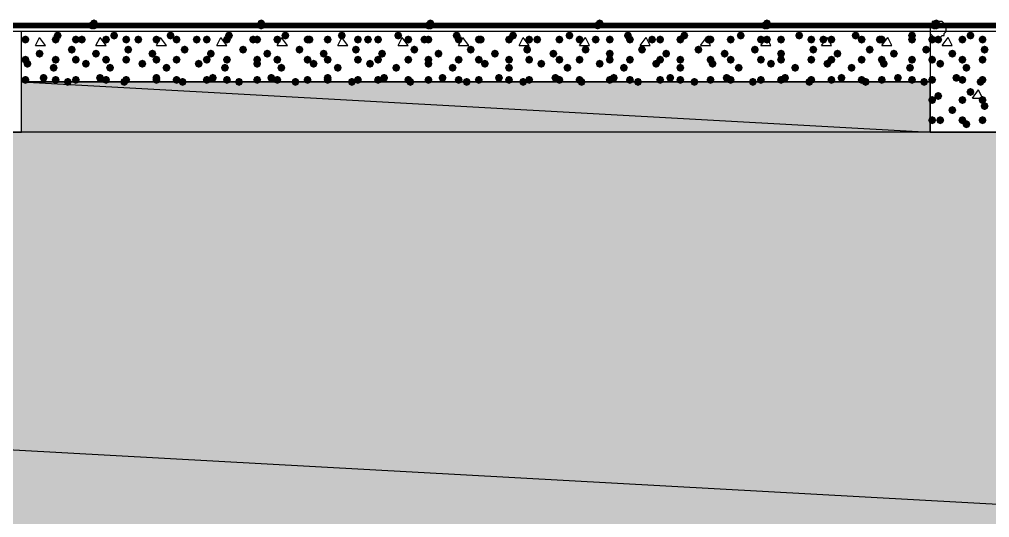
# Model space of a CAD drawing. Header units: millimetres. Extents: x 0 to 420, y 0 to 297.
# Drawn here: x 154.6 to 174.98, y 215.98 to 226.44 of the extents above; entities that cross this region are included whole.
import ezdxf

# ---------------------------------------------------------------- set-up
doc = ezdxf.new("R2010")
doc.units = ezdxf.units.MM
doc.layers.get('0').update_dxf_attribs({"linetype": 'CONTINUOUS'})

msp = doc.modelspace()

# ---------------------------------------------------------------- hatches: boundary and pattern name
at = {"true_color": 0x000007}
h = msp.add_hatch(color=0, dxfattribs=at)
h.paths.add_polyline_path([(32.342667, 226.271667), (32.342667, 226.314)], flags=0)
h.paths.add_polyline_path([(32.342667, 226.271667), (32.342667, 226.314), (380.788333, 226.271667)], flags=0)
h.paths.add_polyline_path([(32.342667, 226.314), (380.788333, 226.271667), (380.788333, 226.314)], flags=0)
at = {"true_color": 0x0000fe}
for points in [[(156.21, 226.314), (156.185129, 226.254204), (156.125333, 226.229333), (156.065538, 226.254204), (156.040667, 226.314), (156.065537, 226.373796), (156.125333, 226.398667), (156.185129, 226.373796)], [(156.21, 226.314), (156.185129, 226.254204), (156.125333, 226.229333), (156.065538, 226.254204), (156.040667, 226.314), (156.065537, 226.373796), (156.125333, 226.398667), (156.185129, 226.373796)], [(156.252333, 226.356333), (156.227463, 226.296537), (156.167667, 226.271667), (156.107871, 226.296537), (156.083, 226.356333), (156.107871, 226.416129), (156.167667, 226.441), (156.227462, 226.416129)], [(156.252333, 226.314), (156.227463, 226.254204), (156.167667, 226.229333), (156.107871, 226.254204), (156.083, 226.314), (156.107871, 226.373796), (156.167667, 226.398667), (156.227462, 226.373796)], [(159.766, 226.356333), (159.741129, 226.296537), (159.681333, 226.271667), (159.621538, 226.296537), (159.596667, 226.356333), (159.621537, 226.416129), (159.681333, 226.441), (159.741129, 226.416129)], [(159.766, 226.314), (159.741129, 226.254204), (159.681333, 226.229333), (159.621538, 226.254204), (159.596667, 226.314), (159.621537, 226.373796), (159.681333, 226.398667), (159.741129, 226.373796)], [(159.766, 226.314), (159.741129, 226.254204), (159.681333, 226.229333), (159.621538, 226.254204), (159.596667, 226.314), (159.621537, 226.373796), (159.681333, 226.398667), (159.741129, 226.373796)], [(159.766, 226.314), (159.741129, 226.254204), (159.681333, 226.229333), (159.621538, 226.254204), (159.596667, 226.314), (159.621537, 226.373796), (159.681333, 226.398667), (159.741129, 226.373796)], [(163.279667, 226.314), (163.254796, 226.254204), (163.195, 226.229333), (163.135204, 226.254204), (163.110333, 226.314), (163.135204, 226.373796), (163.195, 226.398667), (163.254796, 226.373796)], [(163.322, 226.356333), (163.297129, 226.296537), (163.237333, 226.271667), (163.177538, 226.296537), (163.152667, 226.356333), (163.177537, 226.416129), (163.237333, 226.441), (163.297129, 226.416129)], [(163.322, 226.314), (163.297129, 226.254204), (163.237333, 226.229333), (163.177538, 226.254204), (163.152667, 226.314), (163.177537, 226.373796), (163.237333, 226.398667), (163.297129, 226.373796)], [(163.322, 226.314), (163.297129, 226.254204), (163.237333, 226.229333), (163.177538, 226.254204), (163.152667, 226.314), (163.177537, 226.373796), (163.237333, 226.398667), (163.297129, 226.373796)], [(166.835667, 226.314), (166.810796, 226.254204), (166.751, 226.229333), (166.691204, 226.254204), (166.666333, 226.314), (166.691204, 226.373796), (166.751, 226.398667), (166.810796, 226.373796)], [(166.835667, 226.314), (166.810796, 226.254204), (166.751, 226.229333), (166.691204, 226.254204), (166.666333, 226.314), (166.691204, 226.373796), (166.751, 226.398667), (166.810796, 226.373796)], [(166.835667, 226.314), (166.810796, 226.254204), (166.751, 226.229333), (166.691204, 226.254204), (166.666333, 226.314), (166.691204, 226.373796), (166.751, 226.398667), (166.810796, 226.373796)], [(166.878, 226.356333), (166.853129, 226.296537), (166.793333, 226.271667), (166.733538, 226.296537), (166.708667, 226.356333), (166.733537, 226.416129), (166.793333, 226.441), (166.853129, 226.416129)], [(170.349333, 226.314), (170.324462, 226.254204), (170.264667, 226.229333), (170.204871, 226.254204), (170.18, 226.314), (170.204871, 226.373796), (170.264667, 226.398667), (170.324462, 226.373796)], [(170.391667, 226.356333), (170.366796, 226.296537), (170.307, 226.271667), (170.247204, 226.296537), (170.222333, 226.356333), (170.247204, 226.416129), (170.307, 226.441), (170.366796, 226.416129)], [(170.391667, 226.314), (170.366796, 226.254204), (170.307, 226.229333), (170.247204, 226.254204), (170.222333, 226.314), (170.247204, 226.373796), (170.307, 226.398667), (170.366796, 226.373796)], [(170.391667, 226.314), (170.366796, 226.254204), (170.307, 226.229333), (170.247204, 226.254204), (170.222333, 226.314), (170.247204, 226.373796), (170.307, 226.398667), (170.366796, 226.373796)], [(173.905333, 226.314), (173.880462, 226.254204), (173.820667, 226.229333), (173.760871, 226.254204), (173.736, 226.314), (173.760871, 226.373796), (173.820667, 226.398667), (173.880462, 226.373796)], [(173.905333, 226.314), (173.880462, 226.254204), (173.820667, 226.229333), (173.760871, 226.254204), (173.736, 226.314), (173.760871, 226.373796), (173.820667, 226.398667), (173.880462, 226.373796)], [(173.947667, 226.356333), (173.922796, 226.296537), (173.863, 226.271667), (173.803204, 226.296537), (173.778333, 226.356333), (173.803204, 226.416129), (173.863, 226.441), (173.922796, 226.416129)], [(173.947667, 226.314), (173.922796, 226.254204), (173.863, 226.229333), (173.803204, 226.254204), (173.778333, 226.314), (173.803204, 226.373796), (173.863, 226.398667), (173.922796, 226.373796)]]:
    msp.add_hatch(color=0, dxfattribs=at).paths.add_polyline_path(points, flags=0)
at = {"true_color": 0x000008}
for points in [[(154.813, 226.017667), (154.788129, 225.957871), (154.728333, 225.933), (154.668538, 225.957871), (154.643667, 226.017667), (154.668537, 226.077462), (154.728333, 226.102333), (154.788129, 226.077463)], [(154.813, 226.017667), (154.788129, 225.957871), (154.728333, 225.933), (154.668538, 225.957871), (154.643667, 226.017667), (154.668537, 226.077462), (154.728333, 226.102333), (154.788129, 226.077463)], [(155.448, 226.017667), (155.423129, 225.957871), (155.363333, 225.933), (155.303538, 225.957871), (155.278667, 226.017667), (155.303537, 226.077462), (155.363333, 226.102333), (155.423129, 226.077463)], [(155.490333, 226.102333), (155.465463, 226.042537), (155.405667, 226.017667), (155.345871, 226.042537), (155.321, 226.102333), (155.345871, 226.162129), (155.405667, 226.187), (155.465462, 226.162129)], [(155.871333, 226.017667), (155.846462, 225.957871), (155.786667, 225.933), (155.726871, 225.957871), (155.702, 226.017667), (155.726871, 226.077462), (155.786667, 226.102333), (155.846462, 226.077463)], [(155.998333, 226.017667), (155.973462, 225.957871), (155.913667, 225.933), (155.853871, 225.957871), (155.829, 226.017667), (155.853871, 226.077462), (155.913667, 226.102333), (155.973462, 226.077463)], [(156.506333, 226.017667), (156.481462, 225.957871), (156.421667, 225.933), (156.361871, 225.957871), (156.337, 226.017667), (156.361871, 226.077462), (156.421667, 226.102333), (156.481462, 226.077463)], [(156.675667, 226.102333), (156.650796, 226.042537), (156.591, 226.017667), (156.531204, 226.042537), (156.506333, 226.102333), (156.531204, 226.162129), (156.591, 226.187), (156.650796, 226.162129)], [(156.929667, 226.017667), (156.904796, 225.957871), (156.845, 225.933), (156.785204, 225.957871), (156.760333, 226.017667), (156.785204, 226.077462), (156.845, 226.102333), (156.904796, 226.077463)], [(157.183667, 226.017667), (157.158796, 225.957871), (157.099, 225.933), (157.039204, 225.957871), (157.014333, 226.017667), (157.039204, 226.077462), (157.099, 226.102333), (157.158796, 226.077463)], [(157.564667, 226.017667), (157.539796, 225.957871), (157.48, 225.933), (157.420204, 225.957871), (157.395333, 226.017667), (157.420204, 226.077462), (157.48, 226.102333), (157.539796, 226.077463)], [(157.861, 226.102333), (157.836129, 226.042537), (157.776333, 226.017667), (157.716538, 226.042537), (157.691667, 226.102333), (157.716537, 226.162129), (157.776333, 226.187), (157.836129, 226.162129)], [(157.988, 226.017667), (157.963129, 225.957871), (157.903333, 225.933), (157.843538, 225.957871), (157.818667, 226.017667), (157.843537, 226.077462), (157.903333, 226.102333), (157.963129, 226.077463)], [(158.411333, 226.017667), (158.386462, 225.957871), (158.326667, 225.933), (158.266871, 225.957871), (158.242, 226.017667), (158.266871, 226.077462), (158.326667, 226.102333), (158.386462, 226.077463)], [(158.623, 226.017667), (158.598129, 225.957871), (158.538333, 225.933), (158.478538, 225.957871), (158.453667, 226.017667), (158.478537, 226.077462), (158.538333, 226.102333), (158.598129, 226.077463)], [(159.046333, 226.017667), (159.021462, 225.957871), (158.961667, 225.933), (158.901871, 225.957871), (158.877, 226.017667), (158.901871, 226.077462), (158.961667, 226.102333), (159.021462, 226.077463)], [(159.088667, 226.102333), (159.063796, 226.042537), (159.004, 226.017667), (158.944204, 226.042537), (158.919333, 226.102333), (158.944204, 226.162129), (159.004, 226.187), (159.063796, 226.162129)], [(159.596667, 226.017667), (159.571796, 225.957871), (159.512, 225.933), (159.452204, 225.957871), (159.427333, 226.017667), (159.452204, 226.077462), (159.512, 226.102333), (159.571796, 226.077463)], [(159.681333, 226.017667), (159.656462, 225.957871), (159.596667, 225.933), (159.536871, 225.957871), (159.512, 226.017667), (159.536871, 226.077462), (159.596667, 226.102333), (159.656462, 226.077463)], [(160.104667, 226.017667), (160.079796, 225.957871), (160.02, 225.933), (159.960204, 225.957871), (159.935333, 226.017667), (159.960204, 226.077462), (160.02, 226.102333), (160.079796, 226.077463)], [(160.274, 226.102333), (160.249129, 226.042537), (160.189333, 226.017667), (160.129538, 226.042537), (160.104667, 226.102333), (160.129537, 226.162129), (160.189333, 226.187), (160.249129, 226.162129)], [(160.739667, 226.017667), (160.714796, 225.957871), (160.655, 225.933), (160.595204, 225.957871), (160.570333, 226.017667), (160.595204, 226.077462), (160.655, 226.102333), (160.714796, 226.077463)], [(160.782, 226.017667), (160.757129, 225.957871), (160.697333, 225.933), (160.637538, 225.957871), (160.612667, 226.017667), (160.637537, 226.077462), (160.697333, 226.102333), (160.757129, 226.077463)], [(161.163, 226.017667), (161.138129, 225.957871), (161.078333, 225.933), (161.018538, 225.957871), (160.993667, 226.017667), (161.018537, 226.077462), (161.078333, 226.102333), (161.138129, 226.077463)], [(161.459333, 226.102333), (161.434463, 226.042537), (161.374667, 226.017667), (161.314871, 226.042537), (161.29, 226.102333), (161.314871, 226.162129), (161.374667, 226.187), (161.434462, 226.162129)], [(161.798, 226.017667), (161.773129, 225.957871), (161.713333, 225.933), (161.653538, 225.957871), (161.628667, 226.017667), (161.653537, 226.077462), (161.713333, 226.102333), (161.773129, 226.077463)], [(162.009667, 226.017667), (161.984796, 225.957871), (161.925, 225.933), (161.865204, 225.957871), (161.840333, 226.017667), (161.865204, 226.077462), (161.925, 226.102333), (161.984796, 226.077463)], [(162.221333, 226.017667), (162.196463, 225.957871), (162.136667, 225.933), (162.076871, 225.957871), (162.052, 226.017667), (162.076871, 226.077462), (162.136667, 226.102333), (162.196462, 226.077463)], [(162.644667, 226.102333), (162.619796, 226.042537), (162.56, 226.017667), (162.500204, 226.042537), (162.475333, 226.102333), (162.500204, 226.162129), (162.56, 226.187), (162.619796, 226.162129)], [(162.856333, 226.017667), (162.831462, 225.957871), (162.771667, 225.933), (162.711871, 225.957871), (162.687, 226.017667), (162.711871, 226.077462), (162.771667, 226.102333), (162.831462, 226.077463)], [(163.195, 226.017667), (163.170129, 225.957871), (163.110333, 225.933), (163.050538, 225.957871), (163.025667, 226.017667), (163.050537, 226.077462), (163.110333, 226.102333), (163.170129, 226.077463)], [(163.279667, 226.017667), (163.254796, 225.957871), (163.195, 225.933), (163.135204, 225.957871), (163.110333, 226.017667), (163.135204, 226.077462), (163.195, 226.102333), (163.254796, 226.077463)], [(163.872333, 226.102333), (163.847463, 226.042537), (163.787667, 226.017667), (163.727871, 226.042537), (163.703, 226.102333), (163.727871, 226.162129), (163.787667, 226.187), (163.847462, 226.162129)], [(163.914667, 226.017667), (163.889796, 225.957871), (163.83, 225.933), (163.770204, 225.957871), (163.745333, 226.017667), (163.770204, 226.077462), (163.83, 226.102333), (163.889796, 226.077463)], [(164.338, 226.017667), (164.313129, 225.957871), (164.253333, 225.933), (164.193537, 225.957871), (164.168667, 226.017667), (164.193537, 226.077462), (164.253333, 226.102333), (164.313129, 226.077463)], [(164.380333, 226.017667), (164.355462, 225.957871), (164.295667, 225.933), (164.235871, 225.957871), (164.211, 226.017667), (164.235871, 226.077462), (164.295667, 226.102333), (164.355462, 226.077463)], [(164.973, 226.017667), (164.948129, 225.957871), (164.888333, 225.933), (164.828537, 225.957871), (164.803667, 226.017667), (164.828537, 226.077462), (164.888333, 226.102333), (164.948129, 226.077463)], [(165.057667, 226.102333), (165.032796, 226.042537), (164.973, 226.017667), (164.913204, 226.042537), (164.888333, 226.102333), (164.913204, 226.162129), (164.973, 226.187), (165.032796, 226.162129)], [(165.396333, 226.017667), (165.371462, 225.957871), (165.311667, 225.933), (165.251871, 225.957871), (165.227, 226.017667), (165.251871, 226.077462), (165.311667, 226.102333), (165.371462, 226.077463)], [(165.565667, 226.017667), (165.540796, 225.957871), (165.481, 225.933), (165.421204, 225.957871), (165.396333, 226.017667), (165.421204, 226.077462), (165.481, 226.102333), (165.540796, 226.077463)], [(166.031333, 226.017667), (166.006463, 225.957871), (165.946667, 225.933), (165.886871, 225.957871), (165.862, 226.017667), (165.886871, 226.077462), (165.946667, 226.102333), (166.006462, 226.077463)], [(166.243, 226.102333), (166.218129, 226.042537), (166.158333, 226.017667), (166.098538, 226.042537), (166.073667, 226.102333), (166.098537, 226.162129), (166.158333, 226.187), (166.218129, 226.162129)], [(166.454667, 226.017667), (166.429796, 225.957871), (166.37, 225.933), (166.310204, 225.957871), (166.285333, 226.017667), (166.310204, 226.077462), (166.37, 226.102333), (166.429796, 226.077463)], [(166.793333, 226.017667), (166.768463, 225.957871), (166.708667, 225.933), (166.648871, 225.957871), (166.624, 226.017667), (166.648871, 226.077462), (166.708667, 226.102333), (166.768462, 226.077463)], [(167.089667, 226.017667), (167.064796, 225.957871), (167.005, 225.933), (166.945204, 225.957871), (166.920333, 226.017667), (166.945204, 226.077462), (167.005, 226.102333), (167.064796, 226.077463)], [(167.470667, 226.102333), (167.445796, 226.042537), (167.386, 226.017667), (167.326204, 226.042537), (167.301333, 226.102333), (167.326204, 226.162129), (167.386, 226.187), (167.445796, 226.162129)], [(167.513, 226.017667), (167.488129, 225.957871), (167.428333, 225.933), (167.368538, 225.957871), (167.343667, 226.017667), (167.368537, 226.077462), (167.428333, 226.102333), (167.488129, 226.077463)], [(167.978667, 226.017667), (167.953796, 225.957871), (167.894, 225.933), (167.834204, 225.957871), (167.809333, 226.017667), (167.834204, 226.077462), (167.894, 226.102333), (167.953796, 226.077463)], [(168.148, 226.017667), (168.123129, 225.957871), (168.063333, 225.933), (168.003537, 225.957871), (167.978667, 226.017667), (168.003537, 226.077462), (168.063333, 226.102333), (168.123129, 226.077463)], [(168.571333, 226.017667), (168.546462, 225.957871), (168.486667, 225.933), (168.426871, 225.957871), (168.402, 226.017667), (168.426871, 226.077462), (168.486667, 226.102333), (168.546462, 226.077463)], [(168.656, 226.102333), (168.631129, 226.042537), (168.571333, 226.017667), (168.511538, 226.042537), (168.486667, 226.102333), (168.511537, 226.162129), (168.571333, 226.187), (168.631129, 226.162129)], [(169.164, 226.017667), (169.139129, 225.957871), (169.079333, 225.933), (169.019538, 225.957871), (168.994667, 226.017667), (169.019537, 226.077462), (169.079333, 226.102333), (169.139129, 226.077463)], [(169.206333, 226.017667), (169.181462, 225.957871), (169.121667, 225.933), (169.061871, 225.957871), (169.037, 226.017667), (169.061871, 226.077462), (169.121667, 226.102333), (169.181462, 226.077463)], [(169.629667, 226.017667), (169.604796, 225.957871), (169.545, 225.933), (169.485204, 225.957871), (169.460333, 226.017667), (169.485204, 226.077462), (169.545, 226.102333), (169.604796, 226.077463)], [(169.841333, 226.102333), (169.816463, 226.042537), (169.756667, 226.017667), (169.696871, 226.042537), (169.672, 226.102333), (169.696871, 226.162129), (169.756667, 226.187), (169.816462, 226.162129)], [(170.264667, 226.017667), (170.239796, 225.957871), (170.18, 225.933), (170.120204, 225.957871), (170.095333, 226.017667), (170.120204, 226.077462), (170.18, 226.102333), (170.239796, 226.077463)], [(170.391667, 226.017667), (170.366796, 225.957871), (170.307, 225.933), (170.247204, 225.957871), (170.222333, 226.017667), (170.247204, 226.077462), (170.307, 226.102333), (170.366796, 226.077463)], [(170.688, 226.017667), (170.663129, 225.957871), (170.603333, 225.933), (170.543538, 225.957871), (170.518667, 226.017667), (170.543537, 226.077462), (170.603333, 226.102333), (170.663129, 226.077463)], [(171.069, 226.102333), (171.044129, 226.042537), (170.984333, 226.017667), (170.924538, 226.042537), (170.899667, 226.102333), (170.924537, 226.162129), (170.984333, 226.187), (171.044129, 226.162129)], [(171.323, 226.017667), (171.298129, 225.957871), (171.238333, 225.933), (171.178538, 225.957871), (171.153667, 226.017667), (171.178537, 226.077462), (171.238333, 226.102333), (171.298129, 226.077463)], [(171.577, 226.017667), (171.552129, 225.957871), (171.492333, 225.933), (171.432538, 225.957871), (171.407667, 226.017667), (171.432537, 226.077462), (171.492333, 226.102333), (171.552129, 226.077463)], [(171.746333, 226.017667), (171.721462, 225.957871), (171.661667, 225.933), (171.601871, 225.957871), (171.577, 226.017667), (171.601871, 226.077462), (171.661667, 226.102333), (171.721462, 226.077463)], [(172.254333, 226.102333), (172.229463, 226.042537), (172.169667, 226.017667), (172.109871, 226.042537), (172.085, 226.102333), (172.109871, 226.162129), (172.169667, 226.187), (172.229462, 226.162129)], [(172.381333, 226.017667), (172.356462, 225.957871), (172.296667, 225.933), (172.236871, 225.957871), (172.212, 226.017667), (172.236871, 226.077462), (172.296667, 226.102333), (172.356462, 226.077463)], [(172.762333, 226.017667), (172.737462, 225.957871), (172.677667, 225.933), (172.617871, 225.957871), (172.593, 226.017667), (172.617871, 226.077462), (172.677667, 226.102333), (172.737462, 226.077463)], [(172.804667, 226.017667), (172.779796, 225.957871), (172.72, 225.933), (172.660204, 225.957871), (172.635333, 226.017667), (172.660204, 226.077462), (172.72, 226.102333), (172.779796, 226.077463)], [(173.439667, 226.102333), (173.414796, 226.042537), (173.355, 226.017667), (173.295204, 226.042537), (173.270333, 226.102333), (173.295204, 226.162129), (173.355, 226.187), (173.414796, 226.162129)], [(173.439667, 226.017667), (173.414796, 225.957871), (173.355, 225.933), (173.295204, 225.957871), (173.270333, 226.017667), (173.295204, 226.077462), (173.355, 226.102333), (173.414796, 226.077463)], [(155.786667, 225.806), (155.761796, 225.746204), (155.702, 225.721333), (155.642204, 225.746204), (155.617333, 225.806), (155.642204, 225.865796), (155.702, 225.890667), (155.761796, 225.865796)], [(156.972, 225.806), (156.947129, 225.746204), (156.887333, 225.721333), (156.827538, 225.746204), (156.802667, 225.806), (156.827537, 225.865796), (156.887333, 225.890667), (156.947129, 225.865796)], [(158.157333, 225.806), (158.132462, 225.746204), (158.072667, 225.721333), (158.012871, 225.746204), (157.988, 225.806), (158.012871, 225.865796), (158.072667, 225.890667), (158.132462, 225.865796)], [(159.385, 225.806), (159.360129, 225.746204), (159.300333, 225.721333), (159.240538, 225.746204), (159.215667, 225.806), (159.240537, 225.865796), (159.300333, 225.890667), (159.360129, 225.865796)], [(160.570333, 225.806), (160.545462, 225.746204), (160.485667, 225.721333), (160.425871, 225.746204), (160.401, 225.806), (160.425871, 225.865796), (160.485667, 225.890667), (160.545462, 225.865796)], [(161.755667, 225.806), (161.730796, 225.746204), (161.671, 225.721333), (161.611204, 225.746204), (161.586333, 225.806), (161.611204, 225.865796), (161.671, 225.890667), (161.730796, 225.865796)], [(162.983333, 225.806), (162.958463, 225.746204), (162.898667, 225.721333), (162.838871, 225.746204), (162.814, 225.806), (162.838871, 225.865796), (162.898667, 225.890667), (162.958462, 225.865796)], [(164.168667, 225.806), (164.143796, 225.746204), (164.084, 225.721333), (164.024204, 225.746204), (163.999333, 225.806), (164.024204, 225.865796), (164.084, 225.890667), (164.143796, 225.865796)], [(165.354, 225.806), (165.329129, 225.746204), (165.269333, 225.721333), (165.209538, 225.746204), (165.184667, 225.806), (165.209537, 225.865796), (165.269333, 225.890667), (165.329129, 225.865796)], [(166.581667, 225.806), (166.556796, 225.746204), (166.497, 225.721333), (166.437204, 225.746204), (166.412333, 225.806), (166.437204, 225.865796), (166.497, 225.890667), (166.556796, 225.865796)], [(167.767, 225.806), (167.742129, 225.746204), (167.682333, 225.721333), (167.622537, 225.746204), (167.597667, 225.806), (167.622537, 225.865796), (167.682333, 225.890667), (167.742129, 225.865796)], [(168.952333, 225.806), (168.927462, 225.746204), (168.867667, 225.721333), (168.807871, 225.746204), (168.783, 225.806), (168.807871, 225.865796), (168.867667, 225.890667), (168.927462, 225.865796)], [(170.137667, 225.806), (170.112796, 225.746204), (170.053, 225.721333), (169.993204, 225.746204), (169.968333, 225.806), (169.993204, 225.865796), (170.053, 225.890667), (170.112796, 225.865796)], [(171.365333, 225.806), (171.340462, 225.746204), (171.280667, 225.721333), (171.220871, 225.746204), (171.196, 225.806), (171.220871, 225.865796), (171.280667, 225.890667), (171.340462, 225.865796)], [(172.550667, 225.806), (172.525796, 225.746204), (172.466, 225.721333), (172.406204, 225.746204), (172.381333, 225.806), (172.406204, 225.865796), (172.466, 225.890667), (172.525796, 225.865796)], [(173.736, 225.806), (173.711129, 225.746204), (173.651333, 225.721333), (173.591538, 225.746204), (173.566667, 225.806), (173.591537, 225.865796), (173.651333, 225.890667), (173.711129, 225.865796)], [(154.813, 225.594333), (154.788129, 225.534538), (154.728333, 225.509667), (154.668538, 225.534538), (154.643667, 225.594333), (154.668537, 225.654129), (154.728333, 225.679), (154.788129, 225.654129)], [(155.109333, 225.721333), (155.084463, 225.661537), (155.024667, 225.636667), (154.964871, 225.661537), (154.94, 225.721333), (154.964871, 225.781129), (155.024667, 225.806), (155.084462, 225.781129)], [(155.448, 225.594333), (155.423129, 225.534538), (155.363333, 225.509667), (155.303538, 225.534538), (155.278667, 225.594333), (155.303537, 225.654129), (155.363333, 225.679), (155.423129, 225.654129)], [(155.871333, 225.594333), (155.846462, 225.534538), (155.786667, 225.509667), (155.726871, 225.534538), (155.702, 225.594333), (155.726871, 225.654129), (155.786667, 225.679), (155.846462, 225.654129)], [(156.294667, 225.721333), (156.269796, 225.661537), (156.21, 225.636667), (156.150204, 225.661537), (156.125333, 225.721333), (156.150204, 225.781129), (156.21, 225.806), (156.269796, 225.781129)], [(156.506333, 225.594333), (156.481462, 225.534538), (156.421667, 225.509667), (156.361871, 225.534538), (156.337, 225.594333), (156.361871, 225.654129), (156.421667, 225.679), (156.481462, 225.654129)], [(156.929667, 225.594333), (156.904796, 225.534538), (156.845, 225.509667), (156.785204, 225.534538), (156.760333, 225.594333), (156.785204, 225.654129), (156.845, 225.679), (156.904796, 225.654129)], [(157.48, 225.721333), (157.455129, 225.661537), (157.395333, 225.636667), (157.335538, 225.661537), (157.310667, 225.721333), (157.335537, 225.781129), (157.395333, 225.806), (157.455129, 225.781129)], [(157.564667, 225.594333), (157.539796, 225.534538), (157.48, 225.509667), (157.420204, 225.534538), (157.395333, 225.594333), (157.420204, 225.654129), (157.48, 225.679), (157.539796, 225.654129)], [(157.988, 225.594333), (157.963129, 225.534538), (157.903333, 225.509667), (157.843538, 225.534538), (157.818667, 225.594333), (157.843537, 225.654129), (157.903333, 225.679), (157.963129, 225.654129)], [(158.623, 225.594333), (158.598129, 225.534538), (158.538333, 225.509667), (158.478538, 225.534538), (158.453667, 225.594333), (158.478537, 225.654129), (158.538333, 225.679), (158.598129, 225.654129)], [(158.707667, 225.721333), (158.682796, 225.661537), (158.623, 225.636667), (158.563204, 225.661537), (158.538333, 225.721333), (158.563204, 225.781129), (158.623, 225.806), (158.682796, 225.781129)], [(159.046333, 225.594333), (159.021462, 225.534538), (158.961667, 225.509667), (158.901871, 225.534538), (158.877, 225.594333), (158.901871, 225.654129), (158.961667, 225.679), (159.021462, 225.654129)], [(159.681333, 225.594333), (159.656462, 225.534538), (159.596667, 225.509667), (159.536871, 225.534538), (159.512, 225.594333), (159.536871, 225.654129), (159.596667, 225.679), (159.656462, 225.654129)], [(159.893, 225.721333), (159.868129, 225.661537), (159.808333, 225.636667), (159.748538, 225.661537), (159.723667, 225.721333), (159.748537, 225.781129), (159.808333, 225.806), (159.868129, 225.781129)], [(160.104667, 225.594333), (160.079796, 225.534538), (160.02, 225.509667), (159.960204, 225.534538), (159.935333, 225.594333), (159.960204, 225.654129), (160.02, 225.679), (160.079796, 225.654129)], [(160.739667, 225.594333), (160.714796, 225.534538), (160.655, 225.509667), (160.595204, 225.534538), (160.570333, 225.594333), (160.595204, 225.654129), (160.655, 225.679), (160.714796, 225.654129)], [(161.078333, 225.721333), (161.053462, 225.661537), (160.993667, 225.636667), (160.933871, 225.661537), (160.909, 225.721333), (160.933871, 225.781129), (160.993667, 225.806), (161.053462, 225.781129)], [(161.163, 225.594333), (161.138129, 225.534538), (161.078333, 225.509667), (161.018538, 225.534538), (160.993667, 225.594333), (161.018537, 225.654129), (161.078333, 225.679), (161.138129, 225.654129)], [(161.798, 225.594333), (161.773129, 225.534538), (161.713333, 225.509667), (161.653538, 225.534538), (161.628667, 225.594333), (161.653537, 225.654129), (161.713333, 225.679), (161.773129, 225.654129)], [(162.221333, 225.594333), (162.196463, 225.534538), (162.136667, 225.509667), (162.076871, 225.534538), (162.052, 225.594333), (162.076871, 225.654129), (162.136667, 225.679), (162.196462, 225.654129)], [(162.306, 225.721333), (162.281129, 225.661537), (162.221333, 225.636667), (162.161538, 225.661537), (162.136667, 225.721333), (162.161537, 225.781129), (162.221333, 225.806), (162.281129, 225.781129)], [(162.856333, 225.594333), (162.831462, 225.534538), (162.771667, 225.509667), (162.711871, 225.534538), (162.687, 225.594333), (162.711871, 225.654129), (162.771667, 225.679), (162.831462, 225.654129)], [(163.279667, 225.594333), (163.254796, 225.534538), (163.195, 225.509667), (163.135204, 225.534538), (163.110333, 225.594333), (163.135204, 225.654129), (163.195, 225.679), (163.254796, 225.654129)], [(163.491333, 225.721333), (163.466462, 225.661537), (163.406667, 225.636667), (163.346871, 225.661537), (163.322, 225.721333), (163.346871, 225.781129), (163.406667, 225.806), (163.466462, 225.781129)], [(163.914667, 225.594333), (163.889796, 225.534538), (163.83, 225.509667), (163.770204, 225.534538), (163.745333, 225.594333), (163.770204, 225.654129), (163.83, 225.679), (163.889796, 225.654129)], [(164.338, 225.594333), (164.313129, 225.534538), (164.253333, 225.509667), (164.193537, 225.534538), (164.168667, 225.594333), (164.193537, 225.654129), (164.253333, 225.679), (164.313129, 225.654129)], [(164.676667, 225.721333), (164.651796, 225.661537), (164.592, 225.636667), (164.532204, 225.661537), (164.507333, 225.721333), (164.532204, 225.781129), (164.592, 225.806), (164.651796, 225.781129)], [(164.973, 225.594333), (164.948129, 225.534538), (164.888333, 225.509667), (164.828537, 225.534538), (164.803667, 225.594333), (164.828537, 225.654129), (164.888333, 225.679), (164.948129, 225.654129)], [(165.396333, 225.594333), (165.371462, 225.534538), (165.311667, 225.509667), (165.251871, 225.534538), (165.227, 225.594333), (165.251871, 225.654129), (165.311667, 225.679), (165.371462, 225.654129)], [(165.904333, 225.721333), (165.879462, 225.661537), (165.819667, 225.636667), (165.759871, 225.661537), (165.735, 225.721333), (165.759871, 225.781129), (165.819667, 225.806), (165.879462, 225.781129)], [(166.031333, 225.594333), (166.006463, 225.534538), (165.946667, 225.509667), (165.886871, 225.534538), (165.862, 225.594333), (165.886871, 225.654129), (165.946667, 225.679), (166.006462, 225.654129)], [(166.454667, 225.594333), (166.429796, 225.534538), (166.37, 225.509667), (166.310204, 225.534538), (166.285333, 225.594333), (166.310204, 225.654129), (166.37, 225.679), (166.429796, 225.654129)], [(167.089667, 225.721333), (167.064796, 225.661537), (167.005, 225.636667), (166.945204, 225.661537), (166.920333, 225.721333), (166.945204, 225.781129), (167.005, 225.806), (167.064796, 225.781129)], [(167.089667, 225.594333), (167.064796, 225.534538), (167.005, 225.509667), (166.945204, 225.534538), (166.920333, 225.594333), (166.945204, 225.654129), (167.005, 225.679), (167.064796, 225.654129)], [(167.513, 225.594333), (167.488129, 225.534538), (167.428333, 225.509667), (167.368538, 225.534538), (167.343667, 225.594333), (167.368537, 225.654129), (167.428333, 225.679), (167.488129, 225.654129)], [(168.148, 225.594333), (168.123129, 225.534538), (168.063333, 225.509667), (168.003537, 225.534538), (167.978667, 225.594333), (168.003537, 225.654129), (168.063333, 225.679), (168.123129, 225.654129)], [(168.275, 225.721333), (168.250129, 225.661537), (168.190333, 225.636667), (168.130538, 225.661537), (168.105667, 225.721333), (168.130537, 225.781129), (168.190333, 225.806), (168.250129, 225.781129)], [(168.571333, 225.594333), (168.546462, 225.534538), (168.486667, 225.509667), (168.426871, 225.534538), (168.402, 225.594333), (168.426871, 225.654129), (168.486667, 225.679), (168.546462, 225.654129)], [(169.206333, 225.594333), (169.181462, 225.534538), (169.121667, 225.509667), (169.061871, 225.534538), (169.037, 225.594333), (169.061871, 225.654129), (169.121667, 225.679), (169.181462, 225.654129)], [(169.502667, 225.721333), (169.477796, 225.661537), (169.418, 225.636667), (169.358204, 225.661537), (169.333333, 225.721333), (169.358204, 225.781129), (169.418, 225.806), (169.477796, 225.781129)], [(169.629667, 225.594333), (169.604796, 225.534538), (169.545, 225.509667), (169.485204, 225.534538), (169.460333, 225.594333), (169.485204, 225.654129), (169.545, 225.679), (169.604796, 225.654129)], [(170.264667, 225.594333), (170.239796, 225.534538), (170.18, 225.509667), (170.120204, 225.534538), (170.095333, 225.594333), (170.120204, 225.654129), (170.18, 225.679), (170.239796, 225.654129)], [(170.688, 225.721333), (170.663129, 225.661537), (170.603333, 225.636667), (170.543538, 225.661537), (170.518667, 225.721333), (170.543537, 225.781129), (170.603333, 225.806), (170.663129, 225.781129)], [(170.688, 225.594333), (170.663129, 225.534538), (170.603333, 225.509667), (170.543538, 225.534538), (170.518667, 225.594333), (170.543537, 225.654129), (170.603333, 225.679), (170.663129, 225.654129)], [(171.323, 225.594333), (171.298129, 225.534538), (171.238333, 225.509667), (171.178538, 225.534538), (171.153667, 225.594333), (171.178537, 225.654129), (171.238333, 225.679), (171.298129, 225.654129)], [(171.746333, 225.594333), (171.721462, 225.534538), (171.661667, 225.509667), (171.601871, 225.534538), (171.577, 225.594333), (171.601871, 225.654129), (171.661667, 225.679), (171.721462, 225.654129)], [(171.873333, 225.721333), (171.848462, 225.661537), (171.788667, 225.636667), (171.728871, 225.661537), (171.704, 225.721333), (171.728871, 225.781129), (171.788667, 225.806), (171.848462, 225.781129)], [(172.381333, 225.594333), (172.356462, 225.534538), (172.296667, 225.509667), (172.236871, 225.534538), (172.212, 225.594333), (172.236871, 225.654129), (172.296667, 225.679), (172.356462, 225.654129)], [(172.804667, 225.594333), (172.779796, 225.534538), (172.72, 225.509667), (172.660204, 225.534538), (172.635333, 225.594333), (172.660204, 225.654129), (172.72, 225.679), (172.779796, 225.654129)], [(173.058667, 225.721333), (173.033796, 225.661537), (172.974, 225.636667), (172.914204, 225.661537), (172.889333, 225.721333), (172.914204, 225.781129), (172.974, 225.806), (173.033796, 225.781129)], [(173.439667, 225.594333), (173.414796, 225.534538), (173.355, 225.509667), (173.295204, 225.534538), (173.270333, 225.594333), (173.295204, 225.654129), (173.355, 225.679), (173.414796, 225.654129)], [(154.855333, 225.509667), (154.830463, 225.449871), (154.770667, 225.425), (154.710871, 225.449871), (154.686, 225.509667), (154.710871, 225.569462), (154.770667, 225.594333), (154.830462, 225.569463)], [(155.405667, 225.425), (155.380796, 225.365204), (155.321, 225.340333), (155.261204, 225.365204), (155.236333, 225.425), (155.261204, 225.484796), (155.321, 225.509667), (155.380796, 225.484796)], [(156.083, 225.509667), (156.058129, 225.449871), (155.998333, 225.425), (155.938538, 225.449871), (155.913667, 225.509667), (155.938537, 225.569462), (155.998333, 225.594333), (156.058129, 225.569463)], [(156.591, 225.425), (156.566129, 225.365204), (156.506333, 225.340333), (156.446538, 225.365204), (156.421667, 225.425), (156.446537, 225.484796), (156.506333, 225.509667), (156.566129, 225.484796)], [(157.268333, 225.509667), (157.243462, 225.449871), (157.183667, 225.425), (157.123871, 225.449871), (157.099, 225.509667), (157.123871, 225.569462), (157.183667, 225.594333), (157.243462, 225.569463)], [(157.776333, 225.425), (157.751463, 225.365204), (157.691667, 225.340333), (157.631871, 225.365204), (157.607, 225.425), (157.631871, 225.484796), (157.691667, 225.509667), (157.751462, 225.484796)], [(158.453667, 225.509667), (158.428796, 225.449871), (158.369, 225.425), (158.309204, 225.449871), (158.284333, 225.509667), (158.309204, 225.569462), (158.369, 225.594333), (158.428796, 225.569463)], [(159.004, 225.425), (158.979129, 225.365204), (158.919333, 225.340333), (158.859537, 225.365204), (158.834667, 225.425), (158.859537, 225.484796), (158.919333, 225.509667), (158.979129, 225.484796)], [(159.681333, 225.509667), (159.656462, 225.449871), (159.596667, 225.425), (159.536871, 225.449871), (159.512, 225.509667), (159.536871, 225.569462), (159.596667, 225.594333), (159.656462, 225.569463)], [(160.189333, 225.425), (160.164463, 225.365204), (160.104667, 225.340333), (160.044871, 225.365204), (160.02, 225.425), (160.044871, 225.484796), (160.104667, 225.509667), (160.164462, 225.484796)], [(160.866667, 225.509667), (160.841796, 225.449871), (160.782, 225.425), (160.722204, 225.449871), (160.697333, 225.509667), (160.722204, 225.569462), (160.782, 225.594333), (160.841796, 225.569463)], [(161.374667, 225.425), (161.349796, 225.365204), (161.29, 225.340333), (161.230204, 225.365204), (161.205333, 225.425), (161.230204, 225.484796), (161.29, 225.509667), (161.349796, 225.484796)], [(162.052, 225.509667), (162.027129, 225.449871), (161.967333, 225.425), (161.907537, 225.449871), (161.882667, 225.509667), (161.907537, 225.569462), (161.967333, 225.594333), (162.027129, 225.569463)], [(162.602333, 225.425), (162.577463, 225.365204), (162.517667, 225.340333), (162.457871, 225.365204), (162.433, 225.425), (162.457871, 225.484796), (162.517667, 225.509667), (162.577462, 225.484796)], [(163.279667, 225.509667), (163.254796, 225.449871), (163.195, 225.425), (163.135204, 225.449871), (163.110333, 225.509667), (163.135204, 225.569462), (163.195, 225.594333), (163.254796, 225.569463)], [(163.787667, 225.425), (163.762796, 225.365204), (163.703, 225.340333), (163.643204, 225.365204), (163.618333, 225.425), (163.643204, 225.484796), (163.703, 225.509667), (163.762796, 225.484796)], [(164.465, 225.509667), (164.440129, 225.449871), (164.380333, 225.425), (164.320538, 225.449871), (164.295667, 225.509667), (164.320537, 225.569462), (164.380333, 225.594333), (164.440129, 225.569463)], [(164.973, 225.425), (164.948129, 225.365204), (164.888333, 225.340333), (164.828537, 225.365204), (164.803667, 225.425), (164.828537, 225.484796), (164.888333, 225.509667), (164.948129, 225.484796)], [(165.650333, 225.509667), (165.625462, 225.449871), (165.565667, 225.425), (165.505871, 225.449871), (165.481, 225.509667), (165.505871, 225.569462), (165.565667, 225.594333), (165.625462, 225.569463)], [(166.200667, 225.425), (166.175796, 225.365204), (166.116, 225.340333), (166.056204, 225.365204), (166.031333, 225.425), (166.056204, 225.484796), (166.116, 225.509667), (166.175796, 225.484796)], [(166.878, 225.509667), (166.853129, 225.449871), (166.793333, 225.425), (166.733538, 225.449871), (166.708667, 225.509667), (166.733537, 225.569462), (166.793333, 225.594333), (166.853129, 225.569463)], [(167.386, 225.425), (167.361129, 225.365204), (167.301333, 225.340333), (167.241538, 225.365204), (167.216667, 225.425), (167.241537, 225.484796), (167.301333, 225.509667), (167.361129, 225.484796)], [(168.063333, 225.509667), (168.038462, 225.449871), (167.978667, 225.425), (167.918871, 225.449871), (167.894, 225.509667), (167.918871, 225.569462), (167.978667, 225.594333), (168.038462, 225.569463)], [(168.571333, 225.425), (168.546462, 225.365204), (168.486667, 225.340333), (168.426871, 225.365204), (168.402, 225.425), (168.426871, 225.484796), (168.486667, 225.509667), (168.546462, 225.484796)], [(169.248667, 225.509667), (169.223796, 225.449871), (169.164, 225.425), (169.104204, 225.449871), (169.079333, 225.509667), (169.104204, 225.569462), (169.164, 225.594333), (169.223796, 225.569463)], [(169.799, 225.425), (169.774129, 225.365204), (169.714333, 225.340333), (169.654538, 225.365204), (169.629667, 225.425), (169.654537, 225.484796), (169.714333, 225.509667), (169.774129, 225.484796)], [(170.476333, 225.509667), (170.451462, 225.449871), (170.391667, 225.425), (170.331871, 225.449871), (170.307, 225.509667), (170.331871, 225.569462), (170.391667, 225.594333), (170.451462, 225.569463)], [(170.984333, 225.425), (170.959463, 225.365204), (170.899667, 225.340333), (170.839871, 225.365204), (170.815, 225.425), (170.839871, 225.484796), (170.899667, 225.509667), (170.959462, 225.484796)], [(171.661667, 225.509667), (171.636796, 225.449871), (171.577, 225.425), (171.517204, 225.449871), (171.492333, 225.509667), (171.517204, 225.569462), (171.577, 225.594333), (171.636796, 225.569463)], [(172.169667, 225.425), (172.144796, 225.365204), (172.085, 225.340333), (172.025204, 225.365204), (172.000333, 225.425), (172.025204, 225.484796), (172.085, 225.509667), (172.144796, 225.484796)], [(172.847, 225.509667), (172.822129, 225.449871), (172.762333, 225.425), (172.702538, 225.449871), (172.677667, 225.509667), (172.702537, 225.569462), (172.762333, 225.594333), (172.822129, 225.569463)], [(173.397333, 225.425), (173.372462, 225.365204), (173.312667, 225.340333), (173.252871, 225.365204), (173.228, 225.425), (173.252871, 225.484796), (173.312667, 225.509667), (173.372462, 225.484796)], [(154.813, 225.171), (154.788129, 225.111204), (154.728333, 225.086333), (154.668538, 225.111204), (154.643667, 225.171), (154.668537, 225.230796), (154.728333, 225.255667), (154.788129, 225.230796)], [(155.194, 225.213333), (155.169129, 225.153537), (155.109333, 225.128667), (155.049538, 225.153537), (155.024667, 225.213333), (155.049537, 225.273129), (155.109333, 225.298), (155.169129, 225.273129)], [(155.448, 225.171), (155.423129, 225.111204), (155.363333, 225.086333), (155.303538, 225.111204), (155.278667, 225.171), (155.303537, 225.230796), (155.363333, 225.255667), (155.423129, 225.230796)], [(155.871333, 225.171), (155.846462, 225.111204), (155.786667, 225.086333), (155.726871, 225.111204), (155.702, 225.171), (155.726871, 225.230796), (155.786667, 225.255667), (155.846462, 225.230796)], [(156.379333, 225.213333), (156.354463, 225.153537), (156.294667, 225.128667), (156.234871, 225.153537), (156.21, 225.213333), (156.234871, 225.273129), (156.294667, 225.298), (156.354462, 225.273129)], [(156.506333, 225.171), (156.481462, 225.111204), (156.421667, 225.086333), (156.361871, 225.111204), (156.337, 225.171), (156.361871, 225.230796), (156.421667, 225.255667), (156.481462, 225.230796)], [(156.929667, 225.171), (156.904796, 225.111204), (156.845, 225.086333), (156.785204, 225.111204), (156.760333, 225.171), (156.785204, 225.230796), (156.845, 225.255667), (156.904796, 225.230796)], [(157.564667, 225.213333), (157.539796, 225.153537), (157.48, 225.128667), (157.420204, 225.153537), (157.395333, 225.213333), (157.420204, 225.273129), (157.48, 225.298), (157.539796, 225.273129)], [(157.564667, 225.171), (157.539796, 225.111204), (157.48, 225.086333), (157.420204, 225.111204), (157.395333, 225.171), (157.420204, 225.230796), (157.48, 225.255667), (157.539796, 225.230796)], [(157.988, 225.171), (157.963129, 225.111204), (157.903333, 225.086333), (157.843538, 225.111204), (157.818667, 225.171), (157.843537, 225.230796), (157.903333, 225.255667), (157.963129, 225.230796)], [(158.623, 225.171), (158.598129, 225.111204), (158.538333, 225.086333), (158.478538, 225.111204), (158.453667, 225.171), (158.478537, 225.230796), (158.538333, 225.255667), (158.598129, 225.230796)], [(158.75, 225.213333), (158.725129, 225.153537), (158.665333, 225.128667), (158.605538, 225.153537), (158.580667, 225.213333), (158.605537, 225.273129), (158.665333, 225.298), (158.725129, 225.273129)], [(159.046333, 225.171), (159.021462, 225.111204), (158.961667, 225.086333), (158.901871, 225.111204), (158.877, 225.171), (158.901871, 225.230796), (158.961667, 225.255667), (159.021462, 225.230796)], [(159.681333, 225.171), (159.656462, 225.111204), (159.596667, 225.086333), (159.536871, 225.111204), (159.512, 225.171), (159.536871, 225.230796), (159.596667, 225.255667), (159.656462, 225.230796)], [(159.977667, 225.213333), (159.952796, 225.153537), (159.893, 225.128667), (159.833204, 225.153537), (159.808333, 225.213333), (159.833204, 225.273129), (159.893, 225.298), (159.952796, 225.273129)], [(160.104667, 225.171), (160.079796, 225.111204), (160.02, 225.086333), (159.960204, 225.111204), (159.935333, 225.171), (159.960204, 225.230796), (160.02, 225.255667), (160.079796, 225.230796)], [(160.739667, 225.171), (160.714796, 225.111204), (160.655, 225.086333), (160.595204, 225.111204), (160.570333, 225.171), (160.595204, 225.230796), (160.655, 225.255667), (160.714796, 225.230796)], [(161.163, 225.213333), (161.138129, 225.153537), (161.078333, 225.128667), (161.018538, 225.153537), (160.993667, 225.213333), (161.018537, 225.273129), (161.078333, 225.298), (161.138129, 225.273129)], [(161.163, 225.171), (161.138129, 225.111204), (161.078333, 225.086333), (161.018538, 225.111204), (160.993667, 225.171), (161.018537, 225.230796), (161.078333, 225.255667), (161.138129, 225.230796)], [(161.798, 225.171), (161.773129, 225.111204), (161.713333, 225.086333), (161.653538, 225.111204), (161.628667, 225.171), (161.653537, 225.230796), (161.713333, 225.255667), (161.773129, 225.230796)], [(162.221333, 225.171), (162.196463, 225.111204), (162.136667, 225.086333), (162.076871, 225.111204), (162.052, 225.171), (162.076871, 225.230796), (162.136667, 225.255667), (162.196462, 225.230796)], [(162.348333, 225.213333), (162.323463, 225.153537), (162.263667, 225.128667), (162.203871, 225.153537), (162.179, 225.213333), (162.203871, 225.273129), (162.263667, 225.298), (162.323462, 225.273129)], [(162.856333, 225.171), (162.831462, 225.111204), (162.771667, 225.086333), (162.711871, 225.111204), (162.687, 225.171), (162.711871, 225.230796), (162.771667, 225.255667), (162.831462, 225.230796)], [(163.279667, 225.171), (163.254796, 225.111204), (163.195, 225.086333), (163.135204, 225.111204), (163.110333, 225.171), (163.135204, 225.230796), (163.195, 225.255667), (163.254796, 225.230796)], [(163.576, 225.213333), (163.551129, 225.153537), (163.491333, 225.128667), (163.431538, 225.153537), (163.406667, 225.213333), (163.431537, 225.273129), (163.491333, 225.298), (163.551129, 225.273129)], [(163.914667, 225.171), (163.889796, 225.111204), (163.83, 225.086333), (163.770204, 225.111204), (163.745333, 225.171), (163.770204, 225.230796), (163.83, 225.255667), (163.889796, 225.230796)], [(164.338, 225.171), (164.313129, 225.111204), (164.253333, 225.086333), (164.193537, 225.111204), (164.168667, 225.171), (164.193537, 225.230796), (164.253333, 225.255667), (164.313129, 225.230796)], [(164.761333, 225.213333), (164.736462, 225.153537), (164.676667, 225.128667), (164.616871, 225.153537), (164.592, 225.213333), (164.616871, 225.273129), (164.676667, 225.298), (164.736462, 225.273129)], [(164.973, 225.171), (164.948129, 225.111204), (164.888333, 225.086333), (164.828537, 225.111204), (164.803667, 225.171), (164.828537, 225.230796), (164.888333, 225.255667), (164.948129, 225.230796)], [(165.396333, 225.171), (165.371462, 225.111204), (165.311667, 225.086333), (165.251871, 225.111204), (165.227, 225.171), (165.251871, 225.230796), (165.311667, 225.255667), (165.371462, 225.230796)], [(165.946667, 225.213333), (165.921796, 225.153537), (165.862, 225.128667), (165.802204, 225.153537), (165.777333, 225.213333), (165.802204, 225.273129), (165.862, 225.298), (165.921796, 225.273129)], [(166.031333, 225.171), (166.006463, 225.111204), (165.946667, 225.086333), (165.886871, 225.111204), (165.862, 225.171), (165.886871, 225.230796), (165.946667, 225.255667), (166.006462, 225.230796)], [(166.454667, 225.171), (166.429796, 225.111204), (166.37, 225.086333), (166.310204, 225.111204), (166.285333, 225.171), (166.310204, 225.230796), (166.37, 225.255667), (166.429796, 225.230796)], [(167.089667, 225.171), (167.064796, 225.111204), (167.005, 225.086333), (166.945204, 225.111204), (166.920333, 225.171), (166.945204, 225.230796), (167.005, 225.255667), (167.064796, 225.230796)], [(167.174333, 225.213333), (167.149463, 225.153537), (167.089667, 225.128667), (167.029871, 225.153537), (167.005, 225.213333), (167.029871, 225.273129), (167.089667, 225.298), (167.149462, 225.273129)], [(167.513, 225.171), (167.488129, 225.111204), (167.428333, 225.086333), (167.368538, 225.111204), (167.343667, 225.171), (167.368537, 225.230796), (167.428333, 225.255667), (167.488129, 225.230796)], [(168.148, 225.171), (168.123129, 225.111204), (168.063333, 225.086333), (168.003537, 225.111204), (167.978667, 225.171), (168.003537, 225.230796), (168.063333, 225.255667), (168.123129, 225.230796)], [(168.359667, 225.213333), (168.334796, 225.153537), (168.275, 225.128667), (168.215204, 225.153537), (168.190333, 225.213333), (168.215204, 225.273129), (168.275, 225.298), (168.334796, 225.273129)], [(168.571333, 225.171), (168.546462, 225.111204), (168.486667, 225.086333), (168.426871, 225.111204), (168.402, 225.171), (168.426871, 225.230796), (168.486667, 225.255667), (168.546462, 225.230796)], [(169.206333, 225.171), (169.181462, 225.111204), (169.121667, 225.086333), (169.061871, 225.111204), (169.037, 225.171), (169.061871, 225.230796), (169.121667, 225.255667), (169.181462, 225.230796)], [(169.545, 225.213333), (169.520129, 225.153537), (169.460333, 225.128667), (169.400538, 225.153537), (169.375667, 225.213333), (169.400537, 225.273129), (169.460333, 225.298), (169.520129, 225.273129)], [(169.629667, 225.171), (169.604796, 225.111204), (169.545, 225.086333), (169.485204, 225.111204), (169.460333, 225.171), (169.485204, 225.230796), (169.545, 225.255667), (169.604796, 225.230796)], [(170.264667, 225.171), (170.239796, 225.111204), (170.18, 225.086333), (170.120204, 225.111204), (170.095333, 225.171), (170.120204, 225.230796), (170.18, 225.255667), (170.239796, 225.230796)], [(170.688, 225.171), (170.663129, 225.111204), (170.603333, 225.086333), (170.543538, 225.111204), (170.518667, 225.171), (170.543537, 225.230796), (170.603333, 225.255667), (170.663129, 225.230796)], [(170.772667, 225.213333), (170.747796, 225.153537), (170.688, 225.128667), (170.628204, 225.153537), (170.603333, 225.213333), (170.628204, 225.273129), (170.688, 225.298), (170.747796, 225.273129)], [(171.323, 225.171), (171.298129, 225.111204), (171.238333, 225.086333), (171.178538, 225.111204), (171.153667, 225.171), (171.178537, 225.230796), (171.238333, 225.255667), (171.298129, 225.230796)], [(171.746333, 225.171), (171.721462, 225.111204), (171.661667, 225.086333), (171.601871, 225.111204), (171.577, 225.171), (171.601871, 225.230796), (171.661667, 225.255667), (171.721462, 225.230796)], [(171.958, 225.213333), (171.933129, 225.153537), (171.873333, 225.128667), (171.813538, 225.153537), (171.788667, 225.213333), (171.813537, 225.273129), (171.873333, 225.298), (171.933129, 225.273129)], [(172.381333, 225.171), (172.356462, 225.111204), (172.296667, 225.086333), (172.236871, 225.111204), (172.212, 225.171), (172.236871, 225.230796), (172.296667, 225.255667), (172.356462, 225.230796)], [(172.804667, 225.171), (172.779796, 225.111204), (172.72, 225.086333), (172.660204, 225.111204), (172.635333, 225.171), (172.660204, 225.230796), (172.72, 225.255667), (172.779796, 225.230796)], [(173.143333, 225.213333), (173.118462, 225.153537), (173.058667, 225.128667), (172.998871, 225.153537), (172.974, 225.213333), (172.998871, 225.273129), (173.058667, 225.298), (173.118462, 225.273129)], [(173.439667, 225.171), (173.414796, 225.111204), (173.355, 225.086333), (173.295204, 225.111204), (173.270333, 225.171), (173.295204, 225.230796), (173.355, 225.255667), (173.414796, 225.230796)], [(155.702, 225.128667), (155.677129, 225.068871), (155.617333, 225.044), (155.557538, 225.068871), (155.532667, 225.128667), (155.557537, 225.188462), (155.617333, 225.213333), (155.677129, 225.188463)], [(156.887333, 225.128667), (156.862462, 225.068871), (156.802667, 225.044), (156.742871, 225.068871), (156.718, 225.128667), (156.742871, 225.188462), (156.802667, 225.213333), (156.862462, 225.188463)], [(158.115, 225.128667), (158.090129, 225.068871), (158.030333, 225.044), (157.970538, 225.068871), (157.945667, 225.128667), (157.970537, 225.188462), (158.030333, 225.213333), (158.090129, 225.188463)], [(159.300333, 225.128667), (159.275463, 225.068871), (159.215667, 225.044), (159.155871, 225.068871), (159.131, 225.128667), (159.155871, 225.188462), (159.215667, 225.213333), (159.275462, 225.188463)], [(160.485667, 225.128667), (160.460796, 225.068871), (160.401, 225.044), (160.341204, 225.068871), (160.316333, 225.128667), (160.341204, 225.188462), (160.401, 225.213333), (160.460796, 225.188463)], [(161.671, 225.128667), (161.646129, 225.068871), (161.586333, 225.044), (161.526538, 225.068871), (161.501667, 225.128667), (161.526537, 225.188462), (161.586333, 225.213333), (161.646129, 225.188463)], [(162.898667, 225.128667), (162.873796, 225.068871), (162.814, 225.044), (162.754204, 225.068871), (162.729333, 225.128667), (162.754204, 225.188462), (162.814, 225.213333), (162.873796, 225.188463)], [(164.084, 225.128667), (164.059129, 225.068871), (163.999333, 225.044), (163.939538, 225.068871), (163.914667, 225.128667), (163.939537, 225.188462), (163.999333, 225.213333), (164.059129, 225.188463)], [(165.269333, 225.128667), (165.244463, 225.068871), (165.184667, 225.044), (165.124871, 225.068871), (165.1, 225.128667), (165.124871, 225.188462), (165.184667, 225.213333), (165.244462, 225.188463)], [(166.497, 225.128667), (166.472129, 225.068871), (166.412333, 225.044), (166.352537, 225.068871), (166.327667, 225.128667), (166.352537, 225.188462), (166.412333, 225.213333), (166.472129, 225.188463)], [(167.682333, 225.128667), (167.657463, 225.068871), (167.597667, 225.044), (167.537871, 225.068871), (167.513, 225.128667), (167.537871, 225.188462), (167.597667, 225.213333), (167.657462, 225.188463)], [(168.867667, 225.128667), (168.842796, 225.068871), (168.783, 225.044), (168.723204, 225.068871), (168.698333, 225.128667), (168.723204, 225.188462), (168.783, 225.213333), (168.842796, 225.188463)], [(170.095333, 225.128667), (170.070462, 225.068871), (170.010667, 225.044), (169.950871, 225.068871), (169.926, 225.128667), (169.950871, 225.188462), (170.010667, 225.213333), (170.070462, 225.188463)], [(171.280667, 225.128667), (171.255796, 225.068871), (171.196, 225.044), (171.136204, 225.068871), (171.111333, 225.128667), (171.136204, 225.188462), (171.196, 225.213333), (171.255796, 225.188463)], [(172.466, 225.128667), (172.441129, 225.068871), (172.381333, 225.044), (172.321538, 225.068871), (172.296667, 225.128667), (172.321537, 225.188462), (172.381333, 225.213333), (172.441129, 225.188463)], [(173.693667, 225.128667), (173.668796, 225.068871), (173.609, 225.044), (173.549204, 225.068871), (173.524333, 225.128667), (173.549204, 225.188462), (173.609, 225.213333), (173.668796, 225.188463)]]:
    msp.add_hatch(color=0, dxfattribs=at).paths.add_polyline_path(points, flags=0)
at = {"true_color": 0x000007}
for points in [[(173.863, 226.017667), (173.838129, 225.957871), (173.778333, 225.933), (173.718538, 225.957871), (173.693667, 226.017667), (173.718537, 226.077462), (173.778333, 226.102333), (173.838129, 226.077463)], [(173.99, 226.017667), (173.965129, 225.957871), (173.905333, 225.933), (173.845538, 225.957871), (173.820667, 226.017667), (173.845537, 226.077462), (173.905333, 226.102333), (173.965129, 226.077463)], [(174.498, 226.017667), (174.473129, 225.957871), (174.413333, 225.933), (174.353538, 225.957871), (174.328667, 226.017667), (174.353537, 226.077462), (174.413333, 226.102333), (174.473129, 226.077463)], [(174.667333, 226.102333), (174.642462, 226.042537), (174.582667, 226.017667), (174.522871, 226.042537), (174.498, 226.102333), (174.522871, 226.162129), (174.582667, 226.187), (174.642462, 226.162129)], [(174.921333, 226.017667), (174.896462, 225.957871), (174.836667, 225.933), (174.776871, 225.957871), (174.752, 226.017667), (174.776871, 226.077462), (174.836667, 226.102333), (174.896462, 226.077463)], [(174.963667, 225.806), (174.938796, 225.746204), (174.879, 225.721333), (174.819204, 225.746204), (174.794333, 225.806), (174.819204, 225.865796), (174.879, 225.890667), (174.938796, 225.865796)], [(173.863, 225.594333), (173.838129, 225.534538), (173.778333, 225.509667), (173.718538, 225.534538), (173.693667, 225.594333), (173.718537, 225.654129), (173.778333, 225.679), (173.838129, 225.654129)], [(174.286333, 225.721333), (174.261462, 225.661537), (174.201667, 225.636667), (174.141871, 225.661537), (174.117, 225.721333), (174.141871, 225.781129), (174.201667, 225.806), (174.261462, 225.781129)], [(174.498, 225.594333), (174.473129, 225.534538), (174.413333, 225.509667), (174.353538, 225.534538), (174.328667, 225.594333), (174.353537, 225.654129), (174.413333, 225.679), (174.473129, 225.654129)], [(174.921333, 225.594333), (174.896462, 225.534538), (174.836667, 225.509667), (174.776871, 225.534538), (174.752, 225.594333), (174.776871, 225.654129), (174.836667, 225.679), (174.896462, 225.654129)], [(174.032333, 225.509667), (174.007462, 225.449871), (173.947667, 225.425), (173.887871, 225.449871), (173.863, 225.509667), (173.887871, 225.569462), (173.947667, 225.594333), (174.007462, 225.569463)], [(174.582667, 225.425), (174.557796, 225.365204), (174.498, 225.340333), (174.438204, 225.365204), (174.413333, 225.425), (174.438204, 225.484796), (174.498, 225.509667), (174.557796, 225.484796)], [(173.863, 225.171), (173.838129, 225.111204), (173.778333, 225.086333), (173.718538, 225.111204), (173.693667, 225.171), (173.718537, 225.230796), (173.778333, 225.255667), (173.838129, 225.230796)], [(174.371, 225.213333), (174.346129, 225.153537), (174.286333, 225.128667), (174.226538, 225.153537), (174.201667, 225.213333), (174.226537, 225.273129), (174.286333, 225.298), (174.346129, 225.273129)], [(174.498, 225.171), (174.473129, 225.111204), (174.413333, 225.086333), (174.353538, 225.111204), (174.328667, 225.171), (174.353537, 225.230796), (174.413333, 225.255667), (174.473129, 225.230796)], [(174.921333, 225.171), (174.896462, 225.111204), (174.836667, 225.086333), (174.776871, 225.111204), (174.752, 225.171), (174.776871, 225.230796), (174.836667, 225.255667), (174.896462, 225.230796)], [(174.879, 225.128667), (174.854129, 225.068871), (174.794333, 225.044), (174.734537, 225.068871), (174.709667, 225.128667), (174.734537, 225.188462), (174.794333, 225.213333), (174.854129, 225.188463)], [(173.863, 224.747667), (173.838129, 224.687871), (173.778333, 224.663), (173.718538, 224.687871), (173.693667, 224.747667), (173.718537, 224.807462), (173.778333, 224.832333), (173.838129, 224.807463)], [(173.99, 224.832333), (173.965129, 224.772537), (173.905333, 224.747667), (173.845538, 224.772537), (173.820667, 224.832333), (173.845537, 224.892129), (173.905333, 224.917), (173.965129, 224.892129)], [(174.498, 224.747667), (174.473129, 224.687871), (174.413333, 224.663), (174.353538, 224.687871), (174.328667, 224.747667), (174.353537, 224.807462), (174.413333, 224.832333), (174.473129, 224.807463)], [(174.667333, 224.917), (174.642462, 224.857204), (174.582667, 224.832333), (174.522871, 224.857204), (174.498, 224.917), (174.522871, 224.976796), (174.582667, 225.001667), (174.642462, 224.976796)], [(174.921333, 224.747667), (174.896462, 224.687871), (174.836667, 224.663), (174.776871, 224.687871), (174.752, 224.747667), (174.776871, 224.807462), (174.836667, 224.832333), (174.896462, 224.807463)], [(174.963667, 224.620667), (174.938796, 224.560871), (174.879, 224.536), (174.819204, 224.560871), (174.794333, 224.620667), (174.819204, 224.680462), (174.879, 224.705333), (174.938796, 224.680463)], [(174.286333, 224.536), (174.261462, 224.476204), (174.201667, 224.451333), (174.141871, 224.476204), (174.117, 224.536), (174.141871, 224.595796), (174.201667, 224.620667), (174.261462, 224.595796)], [(173.863, 224.324333), (173.838129, 224.264537), (173.778333, 224.239667), (173.718538, 224.264537), (173.693667, 224.324333), (173.718537, 224.384129), (173.778333, 224.409), (173.838129, 224.384129)], [(174.032333, 224.324333), (174.007462, 224.264537), (173.947667, 224.239667), (173.887871, 224.264537), (173.863, 224.324333), (173.887871, 224.384129), (173.947667, 224.409), (174.007462, 224.384129)], [(174.498, 224.324333), (174.473129, 224.264537), (174.413333, 224.239667), (174.353538, 224.264537), (174.328667, 224.324333), (174.353537, 224.384129), (174.413333, 224.409), (174.473129, 224.384129)], [(174.582667, 224.239667), (174.557796, 224.179871), (174.498, 224.155), (174.438204, 224.179871), (174.413333, 224.239667), (174.438204, 224.299462), (174.498, 224.324333), (174.557796, 224.299463)], [(174.921333, 224.324333), (174.896462, 224.264537), (174.836667, 224.239667), (174.776871, 224.264537), (174.752, 224.324333), (174.776871, 224.384129), (174.836667, 224.409), (174.896462, 224.384129)]]:
    msp.add_hatch(color=0, dxfattribs=at).paths.add_polyline_path(points, flags=0)
at = {"true_color": 0x000008}
h = msp.add_hatch(color=0, dxfattribs=at)
h.paths.add_polyline_path([(173.736, 225.128667), (154.643667, 225.128667), (173.736, 224.070333)], flags=0)
h.paths.add_polyline_path([(154.643667, 225.128667), (173.736, 224.070333), (154.643667, 224.070333)], flags=0)
h = msp.add_hatch(color=0, dxfattribs=at)
h.paths.add_polyline_path([(379.603, 224.070333), (33.528, 224.070333), (379.603, 204.978)], flags=0)
h.paths.add_polyline_path([(33.528, 224.070333), (379.603, 204.978), (33.528, 204.978)], flags=0)

# ---------------------------------------------------------------- linework, layer by layer
at = {"color": 0, "true_color": 0x000007}
for points in [[(32.300333, 226.356333), (380.788333, 226.356333), (32.300333, 226.314), (380.788333, 226.314)], [(380.788333, 226.356333), (32.300333, 226.356333), (32.300333, 226.314)], [(380.788333, 226.314), (32.342667, 226.314), (32.300333, 226.314)], [(32.342667, 226.314), (380.788333, 226.314)], [(32.342667, 226.271667), (380.788333, 226.271667)], [(173.736, 226.187), (154.643667, 226.187)], [(173.99, 225.890667), (174.117, 226.06)], [(174.201667, 225.890667), (174.117, 226.06)], [(173.99, 225.890667), (174.201667, 225.890667)], [(154.643667, 225.128667), (173.736, 225.128667)], [(174.625, 224.79), (174.752, 224.959333)], [(174.836667, 224.79), (174.752, 224.959333)], [(174.625, 224.79), (174.836667, 224.79)]]:
    msp.add_lwpolyline(points, dxfattribs=at)
for points in [[(32.342667, 226.314), (380.788333, 226.314)], [(32.342667, 226.271667), (32.342667, 226.314), (380.788333, 226.271667)], [(32.342667, 226.314), (380.788333, 226.271667), (380.788333, 226.314)], [(173.736, 226.229333), (173.736, 226.187), (173.736, 226.144667), (173.778333, 226.102333), (173.820667, 226.06), (173.863, 226.06), (173.905333, 226.06), (173.947667, 226.06), (173.99, 226.102333), (174.032333, 226.102333), (174.032333, 226.144667), (174.074667, 226.187), (174.074667, 226.229333), (174.074667, 226.271667), (174.032333, 226.314), (174.032333, 226.356333), (173.99, 226.398667), (173.947667, 226.398667), (173.905333, 226.398667), (173.863, 226.398667), (173.820667, 226.398667), (173.778333, 226.398667), (173.778333, 226.356333), (173.736, 226.356333), (173.736, 226.314), (173.736, 226.271667)], [(152.527, 226.187), (152.527, 224.070333), (154.643667, 224.070333), (154.643667, 226.187)], [(173.736, 226.187), (173.736, 224.070333), (175.852667, 224.070333), (175.852667, 226.187)]]:
    msp.add_lwpolyline(points, close=True, dxfattribs=at)
at = {"color": 0, "true_color": 0x000008}
for points in [[(154.94, 225.890667), (155.024667, 226.06)], [(155.151667, 225.890667), (155.024667, 226.06)], [(156.21, 225.890667), (156.294667, 226.06)], [(156.421667, 225.890667), (156.294667, 226.06)], [(157.48, 225.890667), (157.564667, 226.06)], [(157.691667, 225.890667), (157.564667, 226.06)], [(158.75, 225.890667), (158.834667, 226.06)], [(158.961667, 225.890667), (158.834667, 226.06)], [(160.02, 225.890667), (160.104667, 226.06)], [(160.231667, 225.890667), (160.104667, 226.06)], [(161.29, 225.890667), (161.374667, 226.06)], [(161.501667, 225.890667), (161.374667, 226.06)], [(162.56, 225.890667), (162.644667, 226.06)], [(162.771667, 225.890667), (162.644667, 226.06)], [(163.83, 225.890667), (163.914667, 226.06)], [(164.041667, 225.890667), (163.914667, 226.06)], [(165.1, 225.890667), (165.184667, 226.06)], [(165.311667, 225.890667), (165.184667, 226.06)], [(166.37, 225.890667), (166.497, 226.06)], [(166.581667, 225.890667), (166.497, 226.06)], [(167.64, 225.890667), (167.767, 226.06)], [(167.851667, 225.890667), (167.767, 226.06)], [(168.91, 225.890667), (169.037, 226.06)], [(169.121667, 225.890667), (169.037, 226.06)], [(170.18, 225.890667), (170.307, 226.06)], [(170.391667, 225.890667), (170.307, 226.06)], [(171.45, 225.890667), (171.577, 226.06)], [(171.661667, 225.890667), (171.577, 226.06)], [(172.72, 225.890667), (172.847, 226.06)], [(172.931667, 225.890667), (172.847, 226.06)], [(154.94, 225.890667), (155.151667, 225.890667)], [(156.21, 225.890667), (156.421667, 225.890667)], [(157.48, 225.890667), (157.691667, 225.890667)], [(158.75, 225.890667), (158.961667, 225.890667)], [(160.02, 225.890667), (160.231667, 225.890667)], [(161.29, 225.890667), (161.501667, 225.890667)], [(162.56, 225.890667), (162.771667, 225.890667)], [(163.83, 225.890667), (164.041667, 225.890667)], [(165.1, 225.890667), (165.311667, 225.890667)], [(166.37, 225.890667), (166.581667, 225.890667)], [(167.64, 225.890667), (167.851667, 225.890667)], [(168.91, 225.890667), (169.121667, 225.890667)], [(170.18, 225.890667), (170.391667, 225.890667)], [(171.45, 225.890667), (171.661667, 225.890667)], [(172.72, 225.890667), (172.931667, 225.890667)]]:
    msp.add_lwpolyline(points, dxfattribs=at)
for points in [[(173.736, 225.128667), (154.643667, 225.128667), (173.736, 224.070333)], [(154.643667, 225.128667), (173.736, 224.070333), (154.643667, 224.070333)], [(379.603, 224.070333), (33.528, 224.070333), (379.603, 204.978)], [(33.528, 224.070333), (379.603, 204.978), (33.528, 204.978)]]:
    msp.add_lwpolyline(points, close=True, dxfattribs=at)

doc.saveas('drawing.dxf')
